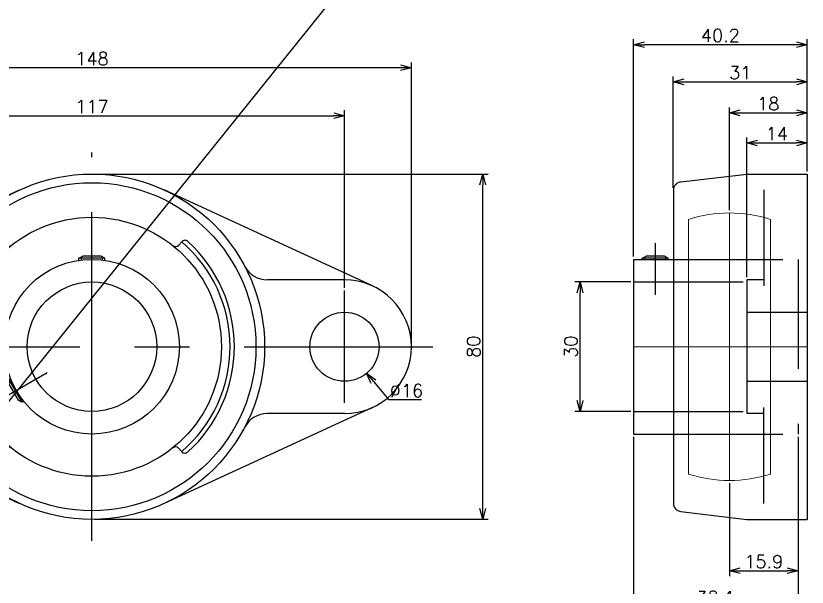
# Model space of a CAD drawing. Header units: millimetres. Extents: x -8731 to 85711, y -14522 to 31379.
# Drawn here: x -4737.8 to -4554.5, y 7792.9 to 7925.3 of the extents above; entities that cross this region are included whole.
import ezdxf

# ---------------------------------------------------------------- set-up
doc = ezdxf.new("R2010")
doc.units = ezdxf.units.MM
doc.header["$LTSCALE"] = 4
doc.header["$PDMODE"] = 99
doc.header["$PDSIZE"] = 1
doc.linetypes.add('CENTER2', pattern=[28.575, 19.05, -3.175, 3.175, -3.175])
doc.linetypes.add('HIDDEN', pattern=[9.525, 6.35, -3.175])
doc.layers.add('01_NORMAL', color=7, linetype='Continuous', lineweight=25)
doc.layers.add('08_DIM', color=3, linetype='Continuous', lineweight=13)
doc.layers.add('10_DRAFT', color=8, linetype='Continuous', lineweight=0, plot=False)
doc.styles.add('KSS_TXT', font='txt.shx', dxfattribs={"bigfont": 'extfont2.shx'})
doc.dimstyles.new('KSS_DIM', dxfattribs={"dimscale": 3, "dimtxt": 3, "dimasz": 2.5, "dimexe": 1.25, "dimexo": 0.625, "dimtad": 1, "dimdsep": 46, "dimtxsty": 'KSS_TXT', "dimblk": 'OPEN30', "dimcen": 0, "dimazin": 2, "dimtfac": 0.75, "dimtmove": 0, "dimatfit": 3, "dimldrblk": 'OPEN30', "dimfxl": 1, "dimtolj": 1, "dimarcsym": 0})
doc.dimstyles.new('KSS_DIM$3', dxfattribs={"dimscale": 3, "dimtxt": 3, "dimasz": 2.5, "dimexe": 1.25, "dimexo": 0.625, "dimtad": 1, "dimtih": 1, "dimtoh": 1, "dimdsep": 46, "dimtxsty": 'KSS_TXT', "dimblk": 'OPEN30', "dimcen": 0, "dimazin": 2, "dimtfac": 0.75, "dimtofl": 0, "dimtmove": 0, "dimatfit": 3, "dimldrblk": 'OPEN30', "dimfxl": 1, "dimtolj": 1, "dimarcsym": 0})

# ---------------------------------------------------------------- blocks, each defined once
blk = doc.blocks.new('_Open30')
at = {"color": 0, "linetype": 'ByBlock', "lineweight": -2}
for p, q in [((-1, 0.268), (0, 0)), ((0, 0), (-1, -0.268)), ((0, 0), (-1, 0))]:
    blk.add_line(p, q, dxfattribs=at)
blk = doc.blocks.new('*D1035')
at = {"layer": '08_DIM', "color": 0, "lineweight": -2, "transparency": 16777216}
for p, q in [((-4778.69, 7862.29), (-4778.69, 7903.45)), ((-4776.19, 7902.2), (-4664.19, 7902.2)), ((-4661.69, 7862.29), (-4661.69, 7903.45))]:
    blk.add_line(p, q, dxfattribs=at)
at = {"layer": 'Defpoints', "color": 0, "transparency": 16777216}
for p in [(-4661.69, 7902.2), (-4778.69, 7861.67), (-4661.69, 7861.67)]:
    blk.add_point(p, dxfattribs=at)
at = {"layer": '08_DIM', "color": 0, "lineweight": -2, "transparency": 16777216, "xscale": 2.5, "yscale": 2.5, "zscale": 2.5, "rotation": 180}
blk.add_blockref('_Open30', (-4778.69, 7902.2), dxfattribs=at)
at = {"layer": '08_DIM', "color": 0, "lineweight": -2, "transparency": 16777216, "xscale": 2.5, "yscale": 2.5, "zscale": 2.5}
blk.add_blockref('_Open30', (-4661.69, 7902.2), dxfattribs=at)
at = {"layer": '08_DIM', "color": 0, "transparency": 16777216, "insert": (-4720.19, 7904.32), "char_height": 3, "attachment_point": 5, "style": 'KSS_TXT'}
blk.add_mtext('\\A1;117', dxfattribs=at)
blk = doc.blocks.new('*D1036')
at = {"layer": '08_DIM', "color": 0, "lineweight": -2, "transparency": 16777216}
for p, q in [((-4794.19, 7849.29), (-4794.19, 7914.56)), ((-4648.69, 7913.31), (-4791.69, 7913.31)), ((-4646.19, 7849.29), (-4646.19, 7914.56))]:
    blk.add_line(p, q, dxfattribs=at)
at = {"layer": 'Defpoints', "color": 0, "transparency": 16777216}
for p in [(-4794.19, 7913.31), (-4794.19, 7848.67), (-4646.19, 7848.67)]:
    blk.add_point(p, dxfattribs=at)
at = {"layer": '08_DIM', "color": 0, "lineweight": -2, "transparency": 16777216, "xscale": 2.5, "yscale": 2.5, "zscale": 2.5, "rotation": 180}
blk.add_blockref('_Open30', (-4794.19, 7913.31), dxfattribs=at)
at = {"layer": '08_DIM', "color": 0, "lineweight": -2, "transparency": 16777216, "xscale": 2.5, "yscale": 2.5, "zscale": 2.5}
blk.add_blockref('_Open30', (-4646.19, 7913.31), dxfattribs=at)
at = {"layer": '08_DIM', "color": 0, "transparency": 16777216, "insert": (-4720.19, 7915.43), "char_height": 3, "attachment_point": 5, "style": 'KSS_TXT'}
blk.add_mtext('\\A1;148', dxfattribs=at)
blk = doc.blocks.new('*D1038')
at = {"layer": '08_DIM', "color": 0, "lineweight": -2, "transparency": 16777216}
for p, q in [((-4568.52, 7864.79), (-4568.52, 7897.14)), ((-4554.52, 7889.29), (-4554.52, 7897.14)), ((-4566.02, 7895.89), (-4557.02, 7895.89))]:
    blk.add_line(p, q, dxfattribs=at)
at = {"layer": 'Defpoints', "color": 0, "transparency": 16777216}
for p in [(-4554.52, 7895.89), (-4554.52, 7888.67), (-4568.52, 7864.17)]:
    blk.add_point(p, dxfattribs=at)
at = {"layer": '08_DIM', "color": 0, "lineweight": -2, "transparency": 16777216, "xscale": 2.5, "yscale": 2.5, "zscale": 2.5, "rotation": 180}
blk.add_blockref('_Open30', (-4568.52, 7895.89), dxfattribs=at)
at = {"layer": '08_DIM', "color": 0, "lineweight": -2, "transparency": 16777216, "xscale": 2.5, "yscale": 2.5, "zscale": 2.5}
blk.add_blockref('_Open30', (-4554.52, 7895.89), dxfattribs=at)
at = {"layer": '08_DIM', "color": 0, "transparency": 16777216, "insert": (-4561.52, 7898.02), "char_height": 3, "attachment_point": 5, "style": 'KSS_TXT'}
blk.add_mtext('\\A1;14', dxfattribs=at)
blk = doc.blocks.new('*D1039')
at = {"layer": '08_DIM', "color": 0, "lineweight": -2, "transparency": 16777216}
for p, q in [((-4585.52, 7885.51), (-4585.52, 7911.3)), ((-4554.52, 7889.29), (-4554.52, 7911.3)), ((-4583.02, 7910.05), (-4557.02, 7910.05))]:
    blk.add_line(p, q, dxfattribs=at)
at = {"layer": 'Defpoints', "color": 0, "transparency": 16777216}
for p in [(-4554.52, 7910.05), (-4554.52, 7888.67), (-4585.52, 7884.89)]:
    blk.add_point(p, dxfattribs=at)
at = {"layer": '08_DIM', "color": 0, "lineweight": -2, "transparency": 16777216, "xscale": 2.5, "yscale": 2.5, "zscale": 2.5, "rotation": 180}
blk.add_blockref('_Open30', (-4585.52, 7910.05), dxfattribs=at)
at = {"layer": '08_DIM', "color": 0, "lineweight": -2, "transparency": 16777216, "xscale": 2.5, "yscale": 2.5, "zscale": 2.5}
blk.add_blockref('_Open30', (-4554.52, 7910.05), dxfattribs=at)
at = {"layer": '08_DIM', "color": 0, "transparency": 16777216, "insert": (-4570.02, 7912.17), "char_height": 3, "attachment_point": 5, "style": 'KSS_TXT'}
blk.add_mtext('\\A1;31', dxfattribs=at)
blk = doc.blocks.new('*D1040')
at = {"layer": '08_DIM', "color": 0, "lineweight": -2, "transparency": 16777216}
for p, q in [((-4594.72, 7869.54), (-4594.72, 7919.91)), ((-4557.02, 7918.66), (-4592.22, 7918.66)), ((-4554.52, 7889.29), (-4554.52, 7919.91))]:
    blk.add_line(p, q, dxfattribs=at)
at = {"layer": 'Defpoints', "color": 0, "transparency": 16777216}
for p in [(-4594.72, 7918.66), (-4554.52, 7888.67), (-4594.72, 7868.92)]:
    blk.add_point(p, dxfattribs=at)
at = {"layer": '08_DIM', "color": 0, "lineweight": -2, "transparency": 16777216, "xscale": 2.5, "yscale": 2.5, "zscale": 2.5, "rotation": 180}
blk.add_blockref('_Open30', (-4594.72, 7918.66), dxfattribs=at)
at = {"layer": '08_DIM', "color": 0, "lineweight": -2, "transparency": 16777216, "xscale": 2.5, "yscale": 2.5, "zscale": 2.5}
blk.add_blockref('_Open30', (-4554.52, 7918.66), dxfattribs=at)
at = {"layer": '08_DIM', "color": 0, "transparency": 16777216, "insert": (-4574.62, 7920.79), "char_height": 3, "attachment_point": 5, "style": 'KSS_TXT'}
blk.add_mtext('\\A1;40.2', dxfattribs=at)
blk = doc.blocks.new('*D1041')
at = {"layer": '08_DIM', "color": 0, "lineweight": -2, "transparency": 16777216}
for p, q in [((-4556.62, 7827.79), (-4556.62, 7795.51)), ((-4572.52, 7817.04), (-4572.52, 7795.51)), ((-4570.02, 7796.76), (-4559.12, 7796.76))]:
    blk.add_line(p, q, dxfattribs=at)
at = {"layer": 'Defpoints', "color": 0, "transparency": 16777216}
for p in [(-4556.62, 7828.42), (-4572.52, 7817.67), (-4556.62, 7796.76)]:
    blk.add_point(p, dxfattribs=at)
at = {"layer": '08_DIM', "color": 0, "lineweight": -2, "transparency": 16777216, "xscale": 2.5, "yscale": 2.5, "zscale": 2.5, "rotation": 180}
blk.add_blockref('_Open30', (-4572.52, 7796.76), dxfattribs=at)
at = {"layer": '08_DIM', "color": 0, "lineweight": -2, "transparency": 16777216, "xscale": 2.5, "yscale": 2.5, "zscale": 2.5}
blk.add_blockref('_Open30', (-4556.62, 7796.76), dxfattribs=at)
at = {"layer": '08_DIM', "color": 0, "transparency": 16777216, "insert": (-4564.57, 7798.88), "char_height": 3, "attachment_point": 5, "style": 'KSS_TXT'}
blk.add_mtext('\\A1;15.9', dxfattribs=at)
blk = doc.blocks.new('*D1042')
at = {"layer": '08_DIM', "color": 0, "lineweight": -2, "transparency": 16777216}
for p, q in [((-4594.72, 7827.79), (-4594.72, 7787.14)), ((-4556.62, 7827.79), (-4556.62, 7787.14)), ((-4559.12, 7788.39), (-4592.22, 7788.39))]:
    blk.add_line(p, q, dxfattribs=at)
at = {"layer": 'Defpoints', "color": 0, "transparency": 16777216}
for p in [(-4594.72, 7828.42), (-4556.62, 7828.42), (-4594.72, 7788.39)]:
    blk.add_point(p, dxfattribs=at)
at = {"layer": '08_DIM', "color": 0, "lineweight": -2, "transparency": 16777216, "xscale": 2.5, "yscale": 2.5, "zscale": 2.5, "rotation": 180}
blk.add_blockref('_Open30', (-4594.72, 7788.39), dxfattribs=at)
at = {"layer": '08_DIM', "color": 0, "lineweight": -2, "transparency": 16777216, "xscale": 2.5, "yscale": 2.5, "zscale": 2.5}
blk.add_blockref('_Open30', (-4556.62, 7788.39), dxfattribs=at)
at = {"layer": '08_DIM', "color": 0, "transparency": 16777216, "insert": (-4575.67, 7790.51), "char_height": 3, "attachment_point": 5, "style": 'KSS_TXT'}
blk.add_mtext('\\A1;38.1', dxfattribs=at)
blk = doc.blocks.new('*D1043')
at = {"layer": '08_DIM', "color": 0, "lineweight": -2, "transparency": 16777216}
for p, q in [((-4572.52, 7880.29), (-4572.52, 7904.12)), ((-4554.52, 7889.29), (-4554.52, 7904.12)), ((-4570.02, 7902.87), (-4557.02, 7902.87))]:
    blk.add_line(p, q, dxfattribs=at)
at = {"layer": 'Defpoints', "color": 0, "transparency": 16777216}
for p in [(-4554.52, 7902.87), (-4554.52, 7888.67), (-4572.52, 7879.67)]:
    blk.add_point(p, dxfattribs=at)
at = {"layer": '08_DIM', "color": 0, "lineweight": -2, "transparency": 16777216, "xscale": 2.5, "yscale": 2.5, "zscale": 2.5, "rotation": 180}
blk.add_blockref('_Open30', (-4572.52, 7902.87), dxfattribs=at)
at = {"layer": '08_DIM', "color": 0, "lineweight": -2, "transparency": 16777216, "xscale": 2.5, "yscale": 2.5, "zscale": 2.5}
blk.add_blockref('_Open30', (-4554.52, 7902.87), dxfattribs=at)
at = {"layer": '08_DIM', "color": 0, "transparency": 16777216, "insert": (-4563.52, 7904.99), "char_height": 3, "attachment_point": 5, "style": 'KSS_TXT'}
blk.add_mtext('\\A1;18', dxfattribs=at)
blk = doc.blocks.new('*D1050')
at = {"layer": '08_DIM', "color": 0, "lineweight": -2, "transparency": 16777216}
for p, q in [((-4595.34, 7863.67), (-4608.37, 7863.67)), ((-4607.12, 7836.17), (-4607.12, 7861.17)), ((-4595.34, 7833.67), (-4608.37, 7833.67))]:
    blk.add_line(p, q, dxfattribs=at)
at = {"layer": 'Defpoints', "color": 0, "transparency": 16777216}
for p in [(-4607.12, 7863.67), (-4594.72, 7863.67), (-4594.72, 7833.67)]:
    blk.add_point(p, dxfattribs=at)
at = {"layer": '08_DIM', "color": 0, "lineweight": -2, "transparency": 16777216, "xscale": 2.5, "yscale": 2.5, "zscale": 2.5}
for p, rotation in [((-4607.12, 7863.67), 90), ((-4607.12, 7833.67), 270)]:
    blk.add_blockref('_Open30', p, dxfattribs=dict(at, rotation=rotation))
at = {"layer": '08_DIM', "color": 0, "transparency": 16777216, "insert": (-4609.25, 7848.67), "char_height": 3, "attachment_point": 5, "rotation": 90, "style": 'KSS_TXT'}
blk.add_mtext('\\A1;30', dxfattribs=at)
blk = doc.blocks.new('*D1051')
at = {"layer": '08_DIM', "color": 0, "lineweight": -2, "transparency": 16777216}
for p in [(-4654.97, 7840.6), (-4643.83, 7836.37)]:
    blk.add_line(p, (-4651.45, 7836.37), dxfattribs=at)
at = {"layer": 'Defpoints', "color": 0, "transparency": 16777216}
for p in [(-4666.8, 7854.82), (-4656.57, 7842.52)]:
    blk.add_point(p, dxfattribs=at)
at = {"layer": '08_DIM', "color": 0, "lineweight": -2, "transparency": 16777216, "xscale": 2.5, "yscale": 2.5, "zscale": 2.5, "rotation": 129.7625315777229}
blk.add_blockref('_Open30', (-4656.57, 7842.52), dxfattribs=at)
at = {"layer": '08_DIM', "color": 0, "transparency": 16777216, "insert": (-4647.33, 7838.49), "char_height": 3, "attachment_point": 5, "style": 'KSS_TXT'}
blk.add_mtext('\\A1;%%C16', dxfattribs=at)
blk = doc.blocks.new('MUCAFL206a_1_1')
at = {"color": 0, "linetype": 'CENTER2'}
for p, q in [((0, -45), (0, 45)), ((-26.16, 26.16), (-36.49, 36.49)), ((-58.5, -13), (-58.5, 13)), ((58.5, -13), (58.5, 13)), ((-79, 0), (79, 0)), ((-20.78, -12), (-10.39, -6))]:
    blk.add_line(p, q, dxfattribs=at)
at = {"color": 0}
for p, q in [((-35.99, 32.6), (-32.6, 35.99)), ((-30.05, 34.72), (-32.6, 35.99)), ((-26.23, 31.95), (-16.75, 36.32)), ((64.99, 14.08), (16.75, 36.32)), ((-34.72, 30.05), (-30.05, 34.72)), ((-29.17, 33.13), (-33.13, 29.17)), ((-34.72, 30.05), (-35.99, 32.6)), ((-31.84, 27.56), (-27.56, 31.84)), ((-26.58, 32.29), (-25.69, 31.4)), ((-26.14, 30.43), (-30.43, 26.14)), ((-28.01, 30.87), (-27.12, 29.98)), ((-64.99, 14.08), (-32.94, 28.86)), ((-30.87, 28.01), (-29.98, 27.12)), ((-31.4, 25.69), (-32.29, 26.58)), ((-20.14, 23.55), (-20.79, 24.31)), ((20.14, 23.55), (20.79, 24.31)), ((-3, 20.5), (-2.13, 21)), ((-3, 20.03), (-3, 20.5)), ((3, 20.5), (-3, 20.5)), ((-2.45, 20.1), (-2.45, 20.82)), ((2.13, 21), (-2.13, 21)), ((3, 20.5), (2.13, 21)), ((2.45, 20.1), (2.45, 20.82)), ((3, 20.03), (3, 20.5)), ((-58.5, 15.5), (-40.67, 15.5)), ((58.5, 15.5), (40.67, 15.5)), ((-18.84, -7.42), (-19.25, -7.65)), ((-19.25, -7.65), (-19.25, -8.65)), ((-19.25, -7.65), (-16.25, -12.85)), ((-18.63, -7.93), (-19.25, -8.29)), ((-19.25, -8.65), (-17.12, -12.35)), ((-16.25, -12.85), (-17.12, -12.35)), ((-16.18, -12.17), (-16.8, -12.53)), ((-15.84, -12.61), (-16.25, -12.85)), ((-64.99, -14.08), (-16.75, -36.32)), ((64.99, -14.08), (16.75, -36.32)), ((-58.5, -15.5), (-40.67, -15.5)), ((58.5, -15.5), (40.67, -15.5)), ((-20.14, -23.55), (-20.79, -24.31)), ((20.14, -23.55), (20.79, -24.31))]:
    blk.add_line(p, q, dxfattribs=at)
for centre, radius in [((0, 0), 40), ((0, 0), 38), ((0, 0), 30), ((0, 0), 20.25), ((0, 0), 15), ((-58.5, 0), 8), ((58.5, 0), 8)]:
    blk.add_circle(centre, radius, dxfattribs=at)
for centre, radius, start, end in [((-33.24, 33.24), 1.59, 114.555, 155.445), ((-32.39, 32.39), 3.3, 17.9467, 45), ((-28.48, 33.65), 0.8, 197.9467, 240.2157), ((-25.9, 38.16), 6, 240.2157, 260.6802), ((-26.45, 30.74), 1.56, 94.7398, 175.2602), ((-27.25, 31.53), 1.56, 274.7398, 355.2602), ((-32.39, 32.39), 3.3, 225, 252.0533), ((-25.67, 25.67), 5.7, 114.2291, 155.7709), ((-32.31, 32.31), 5.7, 294.2291, 335.7709), ((-33.65, 28.48), 0.8, 29.7843, 72.0533), ((-38.16, 25.9), 6, 9.3198, 29.7843), ((-30.74, 26.45), 1.56, 94.7398, 175.2602), ((-31.53, 27.25), 1.56, 274.7398, 355.2602), ((0, 0), 33, 132.3324, 227.6676), ((0, 0), 32, 130.5416, 229.4584), ((-21.55, 23.66), 1, 40.5416, 132.3324), ((21.55, 23.66), 1, 47.6676, 139.4584), ((0, 0), 32, 310.5416, 49.4584), ((0, 0), 33, 312.3324, 47.6676), ((-19.38, 24.2), 1, 220.5416, 308.693), ((19.38, 24.2), 1, 231.307, 319.4584), ((-40.67, 21.5), 6, 270, 332.1349), ((40.67, 21.5), 6, 207.8651, 270), ((-58.5, 0), 15.5, 90, 270), ((58.5, 0), 15.5, 270, 90), ((-40.67, -21.5), 6, 27.8651, 90), ((40.67, -21.5), 6, 90, 152.1349), ((-19.38, -24.2), 1, 51.307, 139.4584), ((19.38, -24.2), 1, 40.5416, 128.693), ((-21.55, -23.66), 1, 227.6676, 319.4584), ((21.55, -23.66), 1, 220.5416, 312.3324)]:
    blk.add_arc(centre, radius, start, end, dxfattribs=at)
blk = doc.blocks.new('MUCAFL206c_1_1')
at = {"color": 0}
for p, q in [((-29.23, 38.21), (-14, 40)), ((-14, 40), (0, 40)), ((0, 40), (0, -40)), ((-31, 36.22), (-31, -36.22)), ((-10, 36.32), (-10, 14.08)), ((-40.2, 20.25), (-31, 20.25)), ((-40.2, 20.25), (-40.2, -20.25)), ((-38.2, 20.5), (-37.33, 21)), ((-38.2, 20.25), (-38.2, 20.5)), ((-32.2, 20.5), (-38.2, 20.5)), ((-37.65, 20.25), (-37.65, 20.82)), ((-33.07, 21), (-37.33, 21)), ((-32.2, 20.5), (-33.07, 21)), ((-32.75, 20.25), (-32.75, 20.82)), ((-32.2, 20.25), (-32.2, 20.5)), ((-14, 15.5), (-14, -15.5)), ((-10, 15.5), (-14, 15.5)), ((-10, -36.32), (-10, -14.08)), ((-10, -15.5), (-14, -15.5)), ((-40.2, -20.25), (-31, -20.25)), ((-29.23, -38.21), (-14, -40)), ((-14, -40), (0, -40))]:
    blk.add_line(p, q, dxfattribs=at)
at = {"color": 0, "linetype": 'CENTER2'}
blk.add_line((-35.2, 24), (-35.2, 12), dxfattribs=at)
at = {"color": 0, "linetype": 'HIDDEN'}
for p, q in [((-31, 20.25), (-2.1, 20.25)), ((-2.1, 20.25), (-2.1, -20.25)), ((-40.2, 15), (-2.1, 15)), ((-14, 8), (0, 8)), ((-14, -8), (0, -8)), ((-40.2, -15), (-2.1, -15)), ((-31, -20.25), (-2.1, -20.25))]:
    blk.add_line(p, q, dxfattribs=at)
at = {"color": 0}
for centre, start, end in [((-29, 36.22), 96.7098, 180), ((-29, -36.22), 180, 263.2902)]:
    blk.add_arc(centre, 2, start, end, dxfattribs=at)
at = {"layer": '10_DRAFT'}
for p, q in [((-27.5, 29.51), (-27.5, -29.51)), ((-18, 31), (-18, -31)), ((-8.5, 29.51), (-8.5, -29.51)), ((-40.2, 0), (0, 0))]:
    blk.add_line(p, q, dxfattribs=at)
for start, end in [(72.1545, 107.8455), (252.1545, 287.8455)]:
    blk.add_arc((-18, 0), 31, start, end, dxfattribs=at)
blk = doc.blocks.new('*D1052')
at = {"layer": '08_DIM', "color": 0, "lineweight": -2, "transparency": 16777216}
for p, q in [((-4719.56, 7888.67), (-4628.41, 7888.67)), ((-4629.66, 7811.17), (-4629.66, 7886.17)), ((-4719.56, 7808.67), (-4628.41, 7808.67))]:
    blk.add_line(p, q, dxfattribs=at)
at = {"layer": 'Defpoints', "color": 0, "transparency": 16777216}
for p in [(-4720.19, 7888.67), (-4629.66, 7888.67), (-4720.19, 7808.67)]:
    blk.add_point(p, dxfattribs=at)
at = {"layer": '08_DIM', "color": 0, "lineweight": -2, "transparency": 16777216, "xscale": 2.5, "yscale": 2.5, "zscale": 2.5}
for p, rotation in [((-4629.66, 7888.67), 90), ((-4629.66, 7808.67), 270)]:
    blk.add_blockref('_Open30', p, dxfattribs=dict(at, rotation=rotation))
at = {"layer": '08_DIM', "color": 0, "transparency": 16777216, "insert": (-4631.79, 7848.67), "char_height": 3, "attachment_point": 5, "rotation": 90, "style": 'KSS_TXT'}
blk.add_mtext('\\A1;80', dxfattribs=at)

msp = doc.modelspace()

# ---------------------------------------------------------------- linework, layer by layer
at = {"layer": '01_NORMAL', "color": 2}
msp.add_line((-4565.71755, 8052.05347), (-4833.78616, 7718.80846), dxfattribs=at)

# ---------------------------------------------------------------- block references
at = {"color": 4}
for name, p in [('MUCAFL206a_1_1', (-4720.18713, 7848.66698)), ('MUCAFL206c_1_1', (-4554.51795, 7848.66698))]:
    msp.add_blockref(name, p, dxfattribs=at)

# ---------------------------------------------------------------- dimensions: what is measured, and where the dimension line sits
at = {"layer": '08_DIM'}
for base, p1, p2, picture, middle in [((-4594.71795, 7918.66279), (-4554.51795, 7888.66698), (-4594.71795, 7868.91698), '*D1040', (-4574.61795, 7920.78779)), ((-4794.18713, 7913.30559), (-4646.18713, 7848.66698), (-4794.18713, 7848.66698), '*D1036', (-4720.18713, 7915.43059)), ((-4554.51795, 7910.04932), (-4585.51795, 7884.88848), (-4554.51795, 7888.66698), '*D1039', (-4570.01795, 7912.17432)), ((-4661.68713, 7902.19543), (-4778.68713, 7861.66698), (-4661.68713, 7861.66698), '*D1035', (-4720.18713, 7904.32043)), ((-4554.51795, 7902.86807), (-4572.51795, 7879.66698), (-4554.51795, 7888.66698), '*D1043', (-4563.51795, 7904.99307)), ((-4554.51795, 7895.89276), (-4568.51795, 7864.16698), (-4554.51795, 7888.66698), '*D1038', (-4561.51795, 7898.01776)), ((-4594.71795, 7788.3863), (-4556.61795, 7828.41698), (-4594.71795, 7828.41698), '*D1042', (-4575.66795, 7790.5113)), ((-4556.61795, 7796.75565), (-4572.51795, 7817.66698), (-4556.61795, 7828.41698), '*D1041', (-4564.56795, 7798.88274))]:
    dim = msp.add_linear_dim(base=base, p1=p1, p2=p2, dimstyle='KSS_DIM', override={"dimscale": 1}, dxfattribs=at)
    dim.commit()
    dim.dimension.update_dxf_attribs({"geometry": picture, "text_midpoint": middle})
for base, p1, p2, picture, middle in [((-4629.6623, 7888.66698), (-4720.18713, 7808.66698), (-4720.18713, 7888.66698), '*D1052', (-4631.7873, 7848.66698)), ((-4607.12185, 7863.66698), (-4594.71795, 7833.66698), (-4594.71795, 7863.66698), '*D1050', (-4609.24685, 7848.66698))]:
    dim = msp.add_linear_dim(base=base, p1=p1, p2=p2, angle=90, dimstyle='KSS_DIM', override={"dimscale": 1}, dxfattribs=at)
    dim.commit()
    dim.dimension.update_dxf_attribs({"geometry": picture, "text_midpoint": middle})
dim = msp.add_diameter_dim_2p(p1=(-4666.80398, 7854.8166), p2=(-4656.57027, 7842.51736), dimstyle='KSS_DIM$3', override={"dimscale": 1, "dimpost": '%%C<>'}, dxfattribs=at)
dim.commit()
dim.dimension.update_dxf_attribs({"geometry": '*D1051', "text_midpoint": (-4647.32841, 7838.49275)})

doc.saveas('drawing.dxf')
